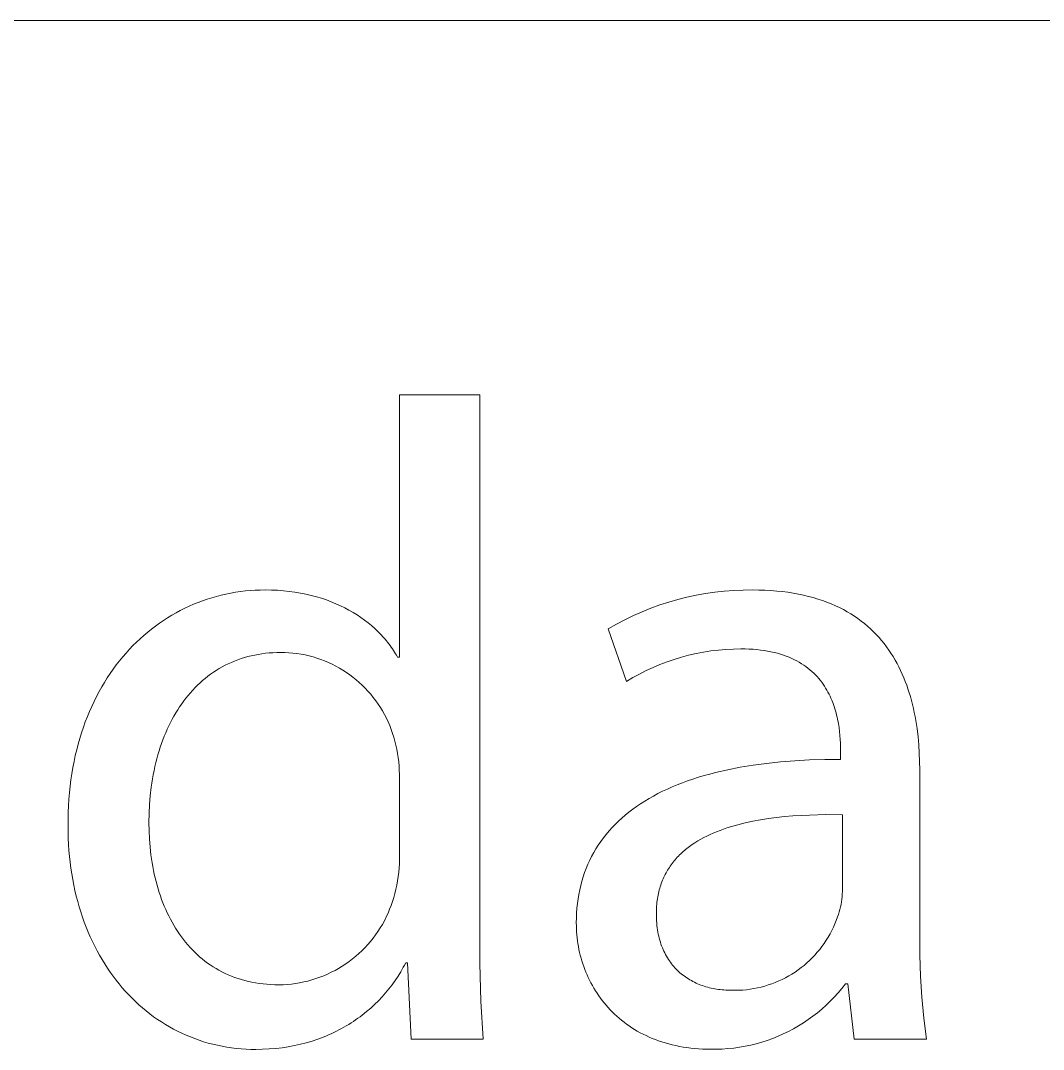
# Model space of a CAD drawing. Header units: millimetres. Extents: x -2542 to 6192, y -257 to 5845.
# Drawn here: x 5907.4 to 6005.9, y 620.7 to 719.8 of the extents above; entities that cross this region are included whole.
import ezdxf

# ---------------------------------------------------------------- set-up
doc = ezdxf.new("R2010")
doc.units = ezdxf.units.MM
doc.header["$MEASUREMENT"] = 0
doc.layers.add('Domyślny', color=7, linetype='Continuous', true_color=0x000000)

msp = doc.modelspace()

# ---------------------------------------------------------------- linework, layer by layer
at = {"layer": 'Domyślny', "color": 18, "lineweight": 15, "true_color": 0x000000}
for p, q in [((6183.903, 719.77), (2891.583, 719.77)), ((5943.879, 658.5), (5943.879, 683.745)), ((5943.879, 683.745), (5951.616, 683.745)), ((5951.616, 683.745), (5951.616, 632.645)), ((5927.182, 664.558), (5927.644, 664.651)), ((5927.644, 664.651), (5928.11, 664.731)), ((5928.11, 664.731), (5928.579, 664.8)), ((5928.579, 664.8), (5929.051, 664.856)), ((5929.051, 664.856), (5929.525, 664.9)), ((5929.525, 664.9), (5930.003, 664.931)), ((5930.003, 664.931), (5930.483, 664.95)), ((5930.483, 664.95), (5930.966, 664.957)), ((5930.966, 664.957), (5931.563, 664.948)), ((5931.563, 664.948), (5932.147, 664.922)), ((5932.147, 664.922), (5932.72, 664.879)), ((5932.72, 664.879), (5933.28, 664.82)), ((5933.28, 664.82), (5933.828, 664.745)), ((5933.828, 664.745), (5934.364, 664.655)), ((5934.364, 664.655), (5934.887, 664.55)), ((5973.361, 664.618), (5974.264, 664.748)), ((5974.264, 664.748), (5975.17, 664.846)), ((5975.17, 664.846), (5976.079, 664.912)), ((5976.079, 664.912), (5976.99, 664.947)), ((5976.99, 664.947), (5977.901, 664.951)), ((5977.901, 664.951), (5978.499, 664.944)), ((5978.499, 664.944), (5979.084, 664.925)), ((5979.084, 664.925), (5979.654, 664.894)), ((5979.654, 664.894), (5980.21, 664.85)), ((5980.21, 664.85), (5980.753, 664.794)), ((5980.753, 664.794), (5981.282, 664.726)), ((5981.282, 664.726), (5981.797, 664.646)), ((5981.797, 664.646), (5982.3, 664.556)), ((5924.059, 663.574), (5924.492, 663.75)), ((5924.492, 663.75), (5924.93, 663.914)), ((5924.93, 663.914), (5925.372, 664.067)), ((5925.372, 664.067), (5925.819, 664.207)), ((5925.819, 664.207), (5926.269, 664.336)), ((5926.269, 664.336), (5926.724, 664.453)), ((5926.724, 664.453), (5927.182, 664.558)), ((5934.887, 664.55), (5935.398, 664.43)), ((5935.398, 664.43), (5935.897, 664.297)), ((5935.897, 664.297), (5936.382, 664.15)), ((5936.382, 664.15), (5936.855, 663.991)), ((5936.855, 663.991), (5937.315, 663.819)), ((5937.315, 663.819), (5937.762, 663.634)), ((5968.946, 663.509), (5969.813, 663.792)), ((5969.813, 663.792), (5970.689, 664.044)), ((5970.689, 664.044), (5971.573, 664.266)), ((5971.573, 664.266), (5972.464, 664.458)), ((5972.464, 664.458), (5973.361, 664.618)), ((5982.3, 664.556), (5982.789, 664.453)), ((5982.789, 664.453), (5983.266, 664.34)), ((5983.266, 664.34), (5983.73, 664.216)), ((5983.73, 664.216), (5984.181, 664.082)), ((5984.181, 664.082), (5984.619, 663.937)), ((5984.619, 663.937), (5985.046, 663.781)), ((5985.046, 663.781), (5985.46, 663.616)), ((5921.969, 662.524), (5922.376, 662.756)), ((5922.376, 662.756), (5922.789, 662.978)), ((5922.789, 662.978), (5923.207, 663.188)), ((5923.207, 663.188), (5923.631, 663.387)), ((5923.631, 663.387), (5924.059, 663.574)), ((5937.762, 663.634), (5938.197, 663.439)), ((5938.197, 663.439), (5938.618, 663.232)), ((5938.618, 663.232), (5939.026, 663.015)), ((5939.026, 663.015), (5939.421, 662.788)), ((5939.421, 662.788), (5939.802, 662.551)), ((5966.413, 662.482), (5967.245, 662.854)), ((5967.245, 662.854), (5968.09, 663.196)), ((5968.09, 663.196), (5968.946, 663.509)), ((5985.46, 663.616), (5985.862, 663.441)), ((5985.862, 663.441), (5986.252, 663.257)), ((5986.252, 663.257), (5986.631, 663.063)), ((5986.631, 663.063), (5986.998, 662.86)), ((5986.998, 662.86), (5987.354, 662.648)), ((5987.354, 662.648), (5987.698, 662.427)), ((5920.397, 661.481), (5920.781, 661.758)), ((5920.781, 661.758), (5921.171, 662.024)), ((5921.171, 662.024), (5921.567, 662.28)), ((5921.567, 662.28), (5921.969, 662.524)), ((5939.802, 662.551), (5940.171, 662.306)), ((5940.171, 662.306), (5940.525, 662.051)), ((5940.525, 662.051), (5940.867, 661.788)), ((5940.867, 661.788), (5941.194, 661.518)), ((5963.999, 661.199), (5964.789, 661.655)), ((5964.789, 661.655), (5965.594, 662.083)), ((5965.594, 662.083), (5966.413, 662.482)), ((5987.698, 662.427), (5988.031, 662.198)), ((5988.031, 662.198), (5988.353, 661.96)), ((5988.353, 661.96), (5988.665, 661.715)), ((5988.665, 661.715), (5988.966, 661.461)), ((5919.284, 660.585), (5919.648, 660.894)), ((5919.648, 660.894), (5920.019, 661.193)), ((5920.019, 661.193), (5920.397, 661.481)), ((5941.194, 661.518), (5941.508, 661.241)), ((5941.508, 661.241), (5941.808, 660.957)), ((5941.808, 660.957), (5942.095, 660.666)), ((5942.095, 660.666), (5942.367, 660.37)), ((5965.744, 656.138), (5963.999, 661.199)), ((5988.966, 661.461), (5989.256, 661.2)), ((5989.256, 661.2), (5989.536, 660.931)), ((5989.536, 660.931), (5989.806, 660.655)), ((5918.231, 659.592), (5918.575, 659.934)), ((5918.575, 659.934), (5918.926, 660.264)), ((5918.926, 660.264), (5919.284, 660.585)), ((5942.367, 660.37), (5942.498, 660.22)), ((5942.498, 660.22), (5942.626, 660.069)), ((5942.626, 660.069), (5942.75, 659.916)), ((5942.75, 659.916), (5942.87, 659.763)), ((5942.87, 659.763), (5942.987, 659.608)), ((5989.806, 660.655), (5990.065, 660.372)), ((5990.065, 660.372), (5990.315, 660.082)), ((5990.315, 660.082), (5990.555, 659.786)), ((5990.555, 659.786), (5990.785, 659.483)), ((5917.245, 658.506), (5917.566, 658.878)), ((5917.566, 658.878), (5917.895, 659.24)), ((5917.895, 659.24), (5918.231, 659.592)), ((5929.953, 658.692), (5929.617, 658.618)), ((5930.295, 658.756), (5929.953, 658.692)), ((5930.642, 658.811), (5930.295, 658.756)), ((5930.994, 658.856), (5930.642, 658.811)), ((5931.35, 658.891), (5930.994, 658.856)), ((5931.712, 658.916), (5931.35, 658.891)), ((5932.078, 658.931), (5931.712, 658.916)), ((5932.449, 658.936), (5932.078, 658.931)), ((5932.844, 658.93), (5932.449, 658.936)), ((5933.238, 658.91), (5932.844, 658.93)), ((5933.631, 658.876), (5933.238, 658.91)), ((5934.023, 658.829), (5933.631, 658.876)), ((5934.413, 658.768), (5934.023, 658.829)), ((5934.8, 658.693), (5934.413, 658.768)), ((5935.185, 658.605), (5934.8, 658.693)), ((5942.987, 659.608), (5943.1, 659.452)), ((5943.1, 659.452), (5943.21, 659.296)), ((5943.21, 659.296), (5943.316, 659.138)), ((5943.316, 659.138), (5943.419, 658.98)), ((5943.419, 658.98), (5943.518, 658.82)), ((5943.518, 658.82), (5943.613, 658.661)), ((5972.444, 658.832), (5971.736, 658.67)), ((5973.156, 658.969), (5972.444, 658.832)), ((5973.873, 659.082), (5973.156, 658.969)), ((5974.594, 659.169), (5973.873, 659.082)), ((5975.317, 659.231), (5974.594, 659.169)), ((5976.041, 659.268), (5975.317, 659.231)), ((5976.767, 659.279), (5976.041, 659.268)), ((5977.166, 659.275), (5976.767, 659.279)), ((5977.555, 659.261), (5977.166, 659.275)), ((5977.932, 659.239), (5977.555, 659.261)), ((5978.298, 659.208), (5977.932, 659.239)), ((5978.654, 659.169), (5978.298, 659.208)), ((5979, 659.121), (5978.654, 659.169)), ((5979.335, 659.066), (5979, 659.121)), ((5979.659, 659.003), (5979.335, 659.066)), ((5979.974, 658.932), (5979.659, 659.003)), ((5980.279, 658.854), (5979.974, 658.932)), ((5980.575, 658.769), (5980.279, 658.854)), ((5980.86, 658.677), (5980.575, 658.769)), ((5990.785, 659.483), (5991.006, 659.174)), ((5991.006, 659.174), (5991.218, 658.859)), ((5991.218, 658.859), (5991.42, 658.538)), ((5916.328, 657.327), (5916.626, 657.73)), ((5916.626, 657.73), (5916.931, 658.123)), ((5916.931, 658.123), (5917.245, 658.506)), ((5927.106, 657.699), (5926.816, 657.544)), ((5927.402, 657.845), (5927.106, 657.699)), ((5927.703, 657.982), (5927.402, 657.845)), ((5928.009, 658.111), (5927.703, 657.982)), ((5928.32, 658.23), (5928.009, 658.111)), ((5928.637, 658.341), (5928.32, 658.23)), ((5928.958, 658.442), (5928.637, 658.341)), ((5929.285, 658.535), (5928.958, 658.442)), ((5929.617, 658.618), (5929.285, 658.535)), ((5935.566, 658.504), (5935.185, 658.605)), ((5935.944, 658.389), (5935.566, 658.504)), ((5936.317, 658.262), (5935.944, 658.389)), ((5936.686, 658.121), (5936.317, 658.262)), ((5937.049, 657.968), (5936.686, 658.121)), ((5937.407, 657.802), (5937.049, 657.968)), ((5937.759, 657.623), (5937.407, 657.802)), ((5943.613, 658.661), (5943.705, 658.5)), ((5943.705, 658.5), (5943.879, 658.5)), ((5968.976, 657.778), (5968.308, 657.496)), ((5969.654, 658.037), (5968.976, 657.778)), ((5970.341, 658.272), (5969.654, 658.037)), ((5971.035, 658.483), (5970.341, 658.272)), ((5971.736, 658.67), (5971.035, 658.483)), ((5981.137, 658.578), (5980.86, 658.677)), ((5981.404, 658.473), (5981.137, 658.578)), ((5981.662, 658.361), (5981.404, 658.473)), ((5981.911, 658.243), (5981.662, 658.361)), ((5982.151, 658.12), (5981.911, 658.243)), ((5982.383, 657.991), (5982.151, 658.12)), ((5982.606, 657.856), (5982.383, 657.991)), ((5982.821, 657.716), (5982.606, 657.856)), ((5983.027, 657.571), (5982.821, 657.716)), ((5991.42, 658.538), (5991.614, 658.211)), ((5991.614, 658.211), (5991.798, 657.879)), ((5991.798, 657.879), (5991.974, 657.542)), ((5915.758, 656.491), (5916.039, 656.914)), ((5916.039, 656.914), (5916.328, 657.327)), ((5925.709, 656.843), (5925.445, 656.647)), ((5925.977, 657.031), (5925.709, 656.843)), ((5926.251, 657.21), (5925.977, 657.031)), ((5926.531, 657.381), (5926.251, 657.21)), ((5926.816, 657.544), (5926.531, 657.381)), ((5938.105, 657.433), (5937.759, 657.623)), ((5938.443, 657.23), (5938.105, 657.433)), ((5938.775, 657.016), (5938.443, 657.23)), ((5939.098, 656.791), (5938.775, 657.016)), ((5939.414, 656.554), (5939.098, 656.791)), ((5967.002, 656.862), (5966.367, 656.511)), ((5967.65, 657.19), (5967.002, 656.862)), ((5968.308, 657.496), (5967.65, 657.19)), ((5983.226, 657.421), (5983.027, 657.571)), ((5983.417, 657.267), (5983.226, 657.421)), ((5983.6, 657.108), (5983.417, 657.267)), ((5983.775, 656.945), (5983.6, 657.108)), ((5983.943, 656.777), (5983.775, 656.945)), ((5984.104, 656.607), (5983.943, 656.777)), ((5991.974, 657.542), (5992.142, 657.2)), ((5992.142, 657.2), (5992.301, 656.853)), ((5992.301, 656.853), (5992.451, 656.502)), ((5915.223, 655.615), (5915.486, 656.058)), ((5915.486, 656.058), (5915.758, 656.491)), ((5924.448, 655.786), (5924.212, 655.552)), ((5924.689, 656.013), (5924.448, 655.786)), ((5924.935, 656.232), (5924.689, 656.013)), ((5925.188, 656.444), (5924.935, 656.232)), ((5925.445, 656.647), (5925.188, 656.444)), ((5939.721, 656.306), (5939.414, 656.554)), ((5940.02, 656.048), (5939.721, 656.306)), ((5940.309, 655.78), (5940.02, 656.048)), ((5940.589, 655.502), (5940.309, 655.78)), ((5966.367, 656.511), (5965.744, 656.138)), ((5984.258, 656.432), (5984.104, 656.607)), ((5984.405, 656.254), (5984.258, 656.432)), ((5984.545, 656.073), (5984.405, 656.254)), ((5984.678, 655.889), (5984.545, 656.073)), ((5984.805, 655.702), (5984.678, 655.889)), ((5992.451, 656.502), (5992.594, 656.146)), ((5992.594, 656.146), (5992.728, 655.786)), ((5992.728, 655.786), (5992.855, 655.423)), ((5914.724, 654.701), (5914.969, 655.163)), ((5914.969, 655.163), (5915.223, 655.615)), ((5923.54, 654.805), (5923.328, 654.542)), ((5923.758, 655.062), (5923.54, 654.805)), ((5923.982, 655.311), (5923.758, 655.062)), ((5924.212, 655.552), (5923.982, 655.311)), ((5940.859, 655.214), (5940.589, 655.502)), ((5941.118, 654.917), (5940.859, 655.214)), ((5941.367, 654.611), (5941.118, 654.917)), ((5984.926, 655.513), (5984.805, 655.702)), ((5985.04, 655.321), (5984.926, 655.513)), ((5985.148, 655.127), (5985.04, 655.321)), ((5985.251, 654.931), (5985.148, 655.127)), ((5985.348, 654.734), (5985.251, 654.931)), ((5985.439, 654.535), (5985.348, 654.734)), ((5992.855, 655.423), (5992.974, 655.055)), ((5992.974, 655.055), (5993.086, 654.684)), ((5914.044, 653.257), (5914.261, 653.748)), ((5914.261, 653.748), (5914.488, 654.229)), ((5914.488, 654.229), (5914.724, 654.701)), ((5922.92, 653.995), (5922.725, 653.711)), ((5923.121, 654.272), (5922.92, 653.995)), ((5923.328, 654.542), (5923.121, 654.272)), ((5941.606, 654.296), (5941.367, 654.611)), ((5941.833, 653.974), (5941.606, 654.296)), ((5942.049, 653.643), (5941.833, 653.974)), ((5985.525, 654.334), (5985.439, 654.535)), ((5985.605, 654.133), (5985.525, 654.334)), ((5985.681, 653.931), (5985.605, 654.133)), ((5985.752, 653.728), (5985.681, 653.931)), ((5993.086, 654.684), (5993.19, 654.31)), ((5993.19, 654.31), (5993.287, 653.933)), ((5993.287, 653.933), (5993.377, 653.552)), ((5913.64, 652.248), (5913.837, 652.758)), ((5913.837, 652.758), (5914.044, 653.257)), ((5922.176, 652.82), (5922.004, 652.51)), ((5922.353, 653.123), (5922.176, 652.82)), ((5922.536, 653.42), (5922.353, 653.123)), ((5922.725, 653.711), (5922.536, 653.42)), ((5942.253, 653.306), (5942.049, 653.643)), ((5942.445, 652.961), (5942.253, 653.306)), ((5942.625, 652.61), (5942.445, 652.961)), ((5985.817, 653.524), (5985.752, 653.728)), ((5985.878, 653.32), (5985.817, 653.524)), ((5985.935, 653.116), (5985.878, 653.32)), ((5985.987, 652.913), (5985.935, 653.116)), ((5986.036, 652.709), (5985.987, 652.913)), ((5993.377, 653.552), (5993.461, 653.17)), ((5993.461, 653.17), (5993.537, 652.784)), ((5993.537, 652.784), (5993.607, 652.397)), ((5913.453, 651.73), (5913.64, 652.248)), ((5921.68, 651.871), (5921.527, 651.543)), ((5921.839, 652.194), (5921.68, 651.871)), ((5922.004, 652.51), (5921.839, 652.194)), ((5942.793, 652.253), (5942.625, 652.61)), ((5942.948, 651.89), (5942.793, 652.253)), ((5943.091, 651.522), (5942.948, 651.89)), ((5986.08, 652.507), (5986.036, 652.709)), ((5986.157, 652.104), (5986.08, 652.507)), ((5986.219, 651.705), (5986.157, 652.104)), ((5993.607, 652.397), (5993.727, 651.615)), ((5913.11, 650.666), (5913.277, 651.202)), ((5913.277, 651.202), (5913.453, 651.73)), ((5921.239, 650.868), (5921.105, 650.523)), ((5921.38, 651.209), (5921.239, 650.868)), ((5921.527, 651.543), (5921.38, 651.209)), ((5943.22, 651.15), (5943.091, 651.522)), ((5943.337, 650.773), (5943.22, 651.15)), ((5943.44, 650.392), (5943.337, 650.773)), ((5986.269, 651.313), (5986.219, 651.705)), ((5986.307, 650.929), (5986.269, 651.313)), ((5986.334, 650.555), (5986.307, 650.929)), ((5993.727, 651.615), (5993.823, 650.828)), ((5993.823, 650.828), (5993.896, 650.035)), ((5912.81, 649.566), (5912.955, 650.12)), ((5912.955, 650.12), (5913.11, 650.666)), ((5920.855, 649.814), (5920.739, 649.452)), ((5920.977, 650.171), (5920.855, 649.814)), ((5921.105, 650.523), (5920.977, 650.171)), ((5943.53, 650.008), (5943.44, 650.392)), ((5943.621, 649.611), (5943.53, 650.008)), ((5986.352, 650.192), (5986.334, 650.555)), ((5986.362, 649.842), (5986.352, 650.192)), ((5986.365, 649.507), (5986.362, 649.842)), ((5993.896, 650.035), (5993.946, 649.24)), ((5912.554, 648.43), (5912.676, 649.002)), ((5912.676, 649.002), (5912.81, 649.566)), ((5920.63, 649.084), (5920.527, 648.711)), ((5920.739, 649.452), (5920.63, 649.084)), ((5943.698, 649.211), (5943.621, 649.611)), ((5943.762, 648.809), (5943.698, 649.211)), ((5943.813, 648.405), (5943.762, 648.809)), ((5986.365, 648.635), (5986.365, 649.507)), ((5993.946, 649.24), (5993.975, 648.443)), ((5912.342, 647.26), (5912.442, 647.849)), ((5912.442, 647.849), (5912.554, 648.43)), ((5920.34, 647.95), (5920.256, 647.562)), ((5920.43, 648.333), (5920.34, 647.95)), ((5920.527, 648.711), (5920.43, 648.333)), ((5943.85, 648), (5943.813, 648.405)), ((5943.873, 647.593), (5943.85, 648)), ((5975.493, 647.649), (5976.697, 647.885)), ((5976.697, 647.885), (5977.947, 648.09)), ((5977.947, 648.09), (5979.24, 648.262)), ((5979.24, 648.262), (5980.578, 648.403)), ((5980.578, 648.403), (5981.96, 648.51)), ((5981.96, 648.51), (5983.385, 648.585)), ((5983.385, 648.585), (5984.854, 648.626)), ((5984.854, 648.626), (5986.365, 648.635)), ((5993.975, 648.443), (5993.985, 647.646)), ((5912.254, 646.662), (5912.342, 647.26)), ((5920.179, 647.169), (5920.109, 646.771)), ((5920.256, 647.562), (5920.179, 647.169)), ((5943.883, 647.186), (5943.873, 647.593)), ((5943.879, 646.779), (5943.883, 647.186)), ((5972.152, 646.749), (5972.68, 646.919)), ((5972.68, 646.919), (5973.22, 647.08)), ((5973.22, 647.08), (5973.771, 647.234)), ((5973.771, 647.234), (5974.333, 647.38)), ((5974.333, 647.38), (5975.493, 647.649)), ((5993.985, 647.646), (5993.985, 631.825)), ((5912.113, 645.44), (5912.177, 646.055)), ((5912.177, 646.055), (5912.254, 646.662)), ((5919.987, 645.963), (5919.892, 645.137)), ((5920.045, 646.369), (5919.987, 645.963)), ((5920.109, 646.771), (5920.045, 646.369)), ((5943.879, 639.45), (5943.879, 646.779)), ((5969.684, 645.785), (5970.155, 645.993)), ((5970.155, 645.993), (5970.636, 646.194)), ((5970.636, 646.194), (5971.13, 646.386)), ((5971.13, 646.386), (5971.635, 646.572)), ((5971.635, 646.572), (5972.152, 646.749)), ((5912.02, 644.186), (5912.06, 644.817)), ((5912.06, 644.817), (5912.113, 645.44)), ((5919.892, 645.137), (5919.824, 644.294)), ((5967.511, 644.629), (5967.922, 644.875)), ((5967.922, 644.875), (5968.345, 645.114)), ((5968.345, 645.114), (5968.78, 645.345)), ((5968.78, 645.345), (5969.226, 645.569)), ((5969.226, 645.569), (5969.684, 645.785)), ((5911.992, 643.546), (5912.02, 644.186)), ((5919.824, 644.294), (5919.783, 643.436)), ((5965.988, 643.568), (5966.351, 643.844)), ((5966.351, 643.844), (5966.725, 644.113)), ((5966.725, 644.113), (5967.112, 644.375)), ((5967.112, 644.375), (5967.511, 644.629)), ((5911.975, 642.242), (5911.977, 642.898)), ((5911.977, 642.898), (5911.992, 643.546)), ((5919.783, 643.436), (5919.769, 642.562)), ((5964.973, 642.694), (5965.299, 642.993)), ((5965.299, 642.993), (5965.637, 643.284)), ((5965.637, 643.284), (5965.988, 643.568)), ((5979.421, 642.948), (5978.659, 642.829)), ((5980.194, 643.049), (5979.421, 642.948)), ((5980.976, 643.133), (5980.194, 643.049)), ((5981.765, 643.2), (5980.976, 643.133)), ((5982.559, 643.252), (5981.765, 643.2)), ((5983.356, 643.289), (5982.559, 643.252)), ((5984.953, 643.324), (5983.356, 643.289)), ((5986.539, 643.313), (5984.953, 643.324)), ((5986.539, 635.925), (5986.539, 643.313)), ((5911.98, 641.643), (5911.975, 642.242)), ((5919.769, 642.562), (5919.781, 641.768)), ((5964.068, 641.754), (5964.357, 642.075)), ((5964.357, 642.075), (5964.659, 642.388)), ((5964.659, 642.388), (5964.973, 642.694)), ((5975.084, 641.931), (5974.754, 641.81)), ((5975.42, 642.045), (5975.084, 641.931)), ((5975.762, 642.154), (5975.42, 642.045)), ((5976.108, 642.257), (5975.762, 642.154)), ((5976.46, 642.355), (5976.108, 642.257)), ((5977.177, 642.533), (5976.46, 642.355)), ((5977.911, 642.691), (5977.177, 642.533)), ((5978.659, 642.829), (5977.911, 642.691)), ((5911.998, 641.05), (5911.98, 641.643)), ((5912.026, 640.463), (5911.998, 641.05)), ((5919.781, 641.768), (5919.818, 640.983)), ((5919.818, 640.983), (5919.879, 640.208)), ((5963.275, 640.749), (5963.527, 641.091)), ((5963.527, 641.091), (5963.791, 641.426)), ((5963.791, 641.426), (5964.068, 641.754)), ((5972.904, 640.957), (5972.621, 640.792)), ((5973.196, 641.116), (5972.904, 640.957)), ((5973.494, 641.267), (5973.196, 641.116)), ((5973.799, 641.412), (5973.494, 641.267)), ((5974.111, 641.551), (5973.799, 641.412)), ((5974.429, 641.684), (5974.111, 641.551)), ((5974.754, 641.81), (5974.429, 641.684)), ((5912.066, 639.882), (5912.026, 640.463)), ((5912.116, 639.308), (5912.066, 639.882)), ((5919.879, 640.208), (5919.964, 639.445)), ((5962.594, 639.678), (5962.808, 640.042)), ((5962.808, 640.042), (5963.035, 640.399)), ((5963.035, 640.399), (5963.275, 640.749)), ((5971.441, 639.964), (5971.32, 639.863)), ((5971.564, 640.063), (5971.441, 639.964)), ((5971.816, 640.256), (5971.564, 640.063)), ((5972.076, 640.442), (5971.816, 640.256)), ((5972.344, 640.62), (5972.076, 640.442)), ((5972.621, 640.792), (5972.344, 640.62)), ((5912.178, 638.741), (5912.116, 639.308)), ((5919.964, 639.445), (5920.074, 638.694)), ((5943.878, 638.614), (5943.886, 639.032)), ((5943.886, 639.032), (5943.879, 639.45)), ((5962.028, 638.543), (5962.204, 638.929)), ((5962.204, 638.929), (5962.393, 639.307)), ((5962.393, 639.307), (5962.594, 639.678)), ((5970.438, 638.987), (5970.338, 638.868)), ((5970.54, 639.103), (5970.438, 638.987)), ((5970.644, 639.217), (5970.54, 639.103)), ((5970.751, 639.329), (5970.644, 639.217)), ((5970.86, 639.44), (5970.751, 639.329)), ((5970.972, 639.548), (5970.86, 639.44)), ((5971.086, 639.655), (5970.972, 639.548)), ((5971.202, 639.76), (5971.086, 639.655)), ((5971.32, 639.863), (5971.202, 639.76)), ((5912.25, 638.18), (5912.178, 638.741)), ((5912.333, 637.627), (5912.25, 638.18)), ((5920.074, 638.694), (5920.138, 638.323)), ((5920.138, 638.323), (5920.208, 637.957)), ((5920.208, 637.957), (5920.284, 637.593)), ((5943.82, 637.78), (5943.856, 638.197)), ((5943.856, 638.197), (5943.878, 638.614)), ((5961.714, 637.751), (5961.864, 638.151)), ((5961.864, 638.151), (5962.028, 638.543)), ((5969.712, 637.985), (5969.633, 637.851)), ((5969.793, 638.117), (5969.712, 637.985)), ((5969.878, 638.248), (5969.793, 638.117)), ((5969.965, 638.376), (5969.878, 638.248)), ((5970.054, 638.502), (5969.965, 638.376)), ((5970.146, 638.626), (5970.054, 638.502)), ((5970.241, 638.748), (5970.146, 638.626)), ((5970.338, 638.868), (5970.241, 638.748)), ((5912.427, 637.08), (5912.333, 637.627)), ((5912.531, 636.54), (5912.427, 637.08)), ((5920.284, 637.593), (5920.366, 637.234)), ((5920.366, 637.234), (5920.455, 636.878)), ((5943.624, 636.542), (5943.703, 636.953)), ((5943.703, 636.953), (5943.769, 637.365)), ((5943.769, 637.365), (5943.82, 637.78)), ((5961.34, 636.511), (5961.451, 636.932)), ((5961.451, 636.932), (5961.576, 637.345)), ((5961.576, 637.345), (5961.714, 637.751)), ((5969.218, 637), (5969.158, 636.85)), ((5969.28, 637.147), (5969.218, 637)), ((5969.345, 637.292), (5969.28, 637.147)), ((5969.413, 637.435), (5969.345, 637.292)), ((5969.483, 637.575), (5969.413, 637.435)), ((5969.557, 637.714), (5969.483, 637.575)), ((5969.633, 637.851), (5969.557, 637.714)), ((5912.645, 636.008), (5912.531, 636.54)), ((5912.769, 635.483), (5912.645, 636.008)), ((5920.455, 636.878), (5920.549, 636.527)), ((5920.549, 636.527), (5920.65, 636.18)), ((5920.65, 636.18), (5920.757, 635.837)), ((5943.44, 635.742), (5943.53, 636.135)), ((5943.53, 636.135), (5943.624, 636.542)), ((5961.155, 635.65), (5961.241, 636.084)), ((5961.241, 636.084), (5961.34, 636.511)), ((5968.866, 635.908), (5968.828, 635.743)), ((5968.907, 636.07), (5968.866, 635.908)), ((5968.951, 636.231), (5968.907, 636.07)), ((5968.998, 636.389), (5968.951, 636.231)), ((5969.049, 636.545), (5968.998, 636.389)), ((5969.102, 636.699), (5969.049, 636.545)), ((5969.158, 636.85), (5969.102, 636.699)), ((5986.53, 635.676), (5986.539, 635.925)), ((5912.904, 634.965), (5912.769, 635.483)), ((5913.048, 634.454), (5912.904, 634.965)), ((5920.757, 635.837), (5920.869, 635.498)), ((5920.869, 635.498), (5920.988, 635.164)), ((5920.988, 635.164), (5921.113, 634.835)), ((5943.088, 634.587), (5943.219, 634.968)), ((5943.219, 634.968), (5943.336, 635.353)), ((5943.336, 635.353), (5943.44, 635.742)), ((5961.023, 634.761), (5961.082, 635.209)), ((5961.082, 635.209), (5961.155, 635.65)), ((5968.707, 635.06), (5968.685, 634.883)), ((5968.732, 635.234), (5968.707, 635.06)), ((5968.761, 635.406), (5968.732, 635.234)), ((5968.793, 635.575), (5968.761, 635.406)), ((5968.828, 635.743), (5968.793, 635.575)), ((5986.41, 634.684), (5986.452, 634.93)), ((5986.452, 634.93), (5986.487, 635.178)), ((5986.487, 635.178), (5986.513, 635.426)), ((5986.513, 635.426), (5986.53, 635.676)), ((5913.202, 633.951), (5913.048, 634.454)), ((5913.366, 633.456), (5913.202, 633.951)), ((5921.113, 634.835), (5921.245, 634.51)), ((5921.245, 634.51), (5921.382, 634.19)), ((5921.382, 634.19), (5921.525, 633.876)), ((5942.788, 633.84), (5942.945, 634.211)), ((5942.945, 634.211), (5943.088, 634.587)), ((5960.943, 633.844), (5960.976, 634.306)), ((5960.976, 634.306), (5961.023, 634.761)), ((5968.625, 633.964), (5968.624, 633.773)), ((5968.631, 634.153), (5968.625, 633.964)), ((5968.639, 634.339), (5968.631, 634.153)), ((5968.651, 634.523), (5968.639, 634.339)), ((5968.667, 634.704), (5968.651, 634.523)), ((5968.685, 634.883), (5968.667, 634.704)), ((5986.157, 633.718), (5986.232, 633.956)), ((5986.232, 633.956), (5986.3, 634.197)), ((5986.3, 634.197), (5986.359, 634.44)), ((5986.359, 634.44), (5986.41, 634.684)), ((5913.539, 632.969), (5913.366, 633.456)), ((5913.721, 632.489), (5913.539, 632.969)), ((5921.525, 633.876), (5921.675, 633.566)), ((5921.675, 633.566), (5921.83, 633.262)), ((5921.83, 633.262), (5921.992, 632.964)), ((5921.992, 632.964), (5922.16, 632.671)), ((5942.242, 632.763), (5942.436, 633.116)), ((5942.436, 633.116), (5942.618, 633.475)), ((5942.618, 633.475), (5942.788, 633.84)), ((5960.916, 632.901), (5960.923, 633.376)), ((5960.923, 633.376), (5960.943, 633.844)), ((5968.624, 633.773), (5968.626, 633.541)), ((5968.626, 633.541), (5968.633, 633.312)), ((5968.633, 633.312), (5968.645, 633.087)), ((5968.645, 633.087), (5968.662, 632.866)), ((5985.817, 632.812), (5985.951, 633.145)), ((5985.951, 633.145), (5986.074, 633.482)), ((5986.074, 633.482), (5986.157, 633.718)), ((5913.913, 632.018), (5913.721, 632.489)), ((5914.114, 631.554), (5913.913, 632.018)), ((5922.16, 632.671), (5922.334, 632.384)), ((5922.334, 632.384), (5922.514, 632.102)), ((5922.514, 632.102), (5922.7, 631.827)), ((5941.587, 631.749), (5941.817, 632.079)), ((5941.817, 632.079), (5942.035, 632.418)), ((5942.035, 632.418), (5942.242, 632.763)), ((5951.616, 632.645), (5951.626, 628.997)), ((5960.92, 632.614), (5960.916, 632.901)), ((5960.929, 632.328), (5960.92, 632.614)), ((5960.945, 632.043), (5960.929, 632.328)), ((5960.968, 631.758), (5960.945, 632.043)), ((5968.662, 632.866), (5968.683, 632.649)), ((5968.683, 632.649), (5968.709, 632.436)), ((5968.709, 632.436), (5968.739, 632.226)), ((5968.739, 632.226), (5968.774, 632.021)), ((5968.774, 632.021), (5968.813, 631.819)), ((5985.348, 631.842), (5985.515, 632.16)), ((5985.515, 632.16), (5985.672, 632.483)), ((5985.672, 632.483), (5985.817, 632.812)), ((5914.324, 631.099), (5914.114, 631.554)), ((5914.543, 630.652), (5914.324, 631.099)), ((5922.7, 631.827), (5922.892, 631.558)), ((5922.892, 631.558), (5923.09, 631.295)), ((5923.09, 631.295), (5923.295, 631.038)), ((5923.295, 631.038), (5923.505, 630.788)), ((5940.83, 630.808), (5941.093, 631.113)), ((5941.093, 631.113), (5941.345, 631.427)), ((5941.345, 631.427), (5941.587, 631.749)), ((5960.997, 631.473), (5960.968, 631.758)), ((5961.032, 631.189), (5960.997, 631.473)), ((5961.074, 630.907), (5961.032, 631.189)), ((5968.813, 631.819), (5968.856, 631.621)), ((5968.856, 631.621), (5968.904, 631.427)), ((5968.904, 631.427), (5968.955, 631.237)), ((5968.955, 631.237), (5969.011, 631.05)), ((5969.011, 631.05), (5969.071, 630.867)), ((5984.781, 630.926), (5984.98, 631.225)), ((5984.98, 631.225), (5985.169, 631.531)), ((5985.169, 631.531), (5985.348, 631.842)), ((5993.985, 631.825), (5993.987, 629.794)), ((5914.771, 630.214), (5914.543, 630.652)), ((5915.007, 629.784), (5914.771, 630.214)), ((5923.505, 630.788), (5923.722, 630.544)), ((5923.722, 630.544), (5923.945, 630.308)), ((5923.945, 630.308), (5924.174, 630.078)), ((5924.174, 630.078), (5924.409, 629.855)), ((5939.979, 629.951), (5940.272, 630.227)), ((5940.272, 630.227), (5940.556, 630.513)), ((5940.556, 630.513), (5940.83, 630.808)), ((5961.122, 630.625), (5961.074, 630.907)), ((5961.176, 630.344), (5961.122, 630.625)), ((5961.237, 630.065), (5961.176, 630.344)), ((5961.305, 629.787), (5961.237, 630.065)), ((5969.071, 630.867), (5969.135, 630.688)), ((5969.135, 630.688), (5969.203, 630.513)), ((5969.203, 630.513), (5969.275, 630.342)), ((5969.275, 630.342), (5969.35, 630.174)), ((5969.35, 630.174), (5969.43, 630.01)), ((5969.43, 630.01), (5969.512, 629.85)), ((5983.885, 629.805), (5984.123, 630.073)), ((5984.123, 630.073), (5984.352, 630.35)), ((5984.352, 630.35), (5984.572, 630.635)), ((5984.572, 630.635), (5984.781, 630.926)), ((5915.251, 629.362), (5915.007, 629.784)), ((5915.505, 628.949), (5915.251, 629.362)), ((5924.409, 629.855), (5924.65, 629.639)), ((5924.65, 629.639), (5924.897, 629.431)), ((5924.897, 629.431), (5925.151, 629.23)), ((5925.151, 629.23), (5925.41, 629.036)), ((5925.41, 629.036), (5925.676, 628.85)), ((5938.715, 628.955), (5939.044, 629.188)), ((5939.044, 629.188), (5939.364, 629.431)), ((5939.364, 629.431), (5939.676, 629.686)), ((5939.676, 629.686), (5939.979, 629.951)), ((5944.49, 629.067), (5944.378, 628.847)), ((5944.665, 629.067), (5944.49, 629.067)), ((5945.014, 621.709), (5944.665, 629.067)), ((5951.626, 628.997), (5951.733, 625.351)), ((5961.378, 629.511), (5961.305, 629.787)), ((5961.458, 629.236), (5961.378, 629.511)), ((5961.544, 628.964), (5961.458, 629.236)), ((5969.512, 629.85), (5969.599, 629.694)), ((5969.599, 629.694), (5969.689, 629.541)), ((5969.689, 629.541), (5969.783, 629.392)), ((5969.783, 629.392), (5969.88, 629.247)), ((5969.88, 629.247), (5969.98, 629.105)), ((5969.98, 629.105), (5970.084, 628.967)), ((5970.084, 628.967), (5970.191, 628.833)), ((5982.844, 628.816), (5983.117, 629.05)), ((5983.117, 629.05), (5983.382, 629.293)), ((5983.382, 629.293), (5983.638, 629.544)), ((5983.638, 629.544), (5983.885, 629.805)), ((5993.987, 629.794), (5994.055, 627.764)), ((5915.766, 628.545), (5915.505, 628.949)), ((5916.035, 628.15), (5915.766, 628.545)), ((5916.313, 627.764), (5916.035, 628.15)), ((5925.676, 628.85), (5925.948, 628.672)), ((5925.948, 628.672), (5926.225, 628.502)), ((5926.225, 628.502), (5926.509, 628.34)), ((5926.509, 628.34), (5926.8, 628.186)), ((5926.8, 628.186), (5927.096, 628.041)), ((5927.096, 628.041), (5927.398, 627.904)), ((5936.961, 627.972), (5937.325, 628.144)), ((5937.325, 628.144), (5937.683, 628.328)), ((5937.683, 628.328), (5938.034, 628.525)), ((5938.034, 628.525), (5938.378, 628.734)), ((5938.378, 628.734), (5938.715, 628.955)), ((5944.016, 628.197), (5943.755, 627.773)), ((5944.261, 628.629), (5944.016, 628.197)), ((5944.378, 628.847), (5944.261, 628.629)), ((5961.637, 628.693), (5961.544, 628.964)), ((5961.736, 628.425), (5961.637, 628.693)), ((5961.842, 628.158), (5961.736, 628.425)), ((5961.953, 627.894), (5961.842, 628.158)), ((5970.191, 628.833), (5970.301, 628.703)), ((5970.301, 628.703), (5970.414, 628.576)), ((5970.414, 628.576), (5970.531, 628.453)), ((5970.531, 628.453), (5970.65, 628.334)), ((5970.65, 628.334), (5970.772, 628.218)), ((5970.772, 628.218), (5970.897, 628.106)), ((5970.897, 628.106), (5971.025, 627.998)), ((5971.025, 627.998), (5971.156, 627.893)), ((5981.37, 627.795), (5981.678, 627.979)), ((5981.678, 627.979), (5981.981, 628.173)), ((5981.981, 628.173), (5982.276, 628.377)), ((5982.276, 628.377), (5982.564, 628.592)), ((5982.564, 628.592), (5982.844, 628.816)), ((5916.598, 627.387), (5916.313, 627.764)), ((5916.891, 627.019), (5916.598, 627.387)), ((5917.191, 626.661), (5916.891, 627.019)), ((5927.398, 627.904), (5927.707, 627.775)), ((5927.707, 627.775), (5928.021, 627.655)), ((5928.021, 627.655), (5928.342, 627.544)), ((5928.342, 627.544), (5928.669, 627.442)), ((5928.669, 627.442), (5929.002, 627.35)), ((5929.002, 627.35), (5929.341, 627.266)), ((5929.341, 627.266), (5929.686, 627.192)), ((5929.686, 627.192), (5930.038, 627.127)), ((5930.038, 627.127), (5930.395, 627.072)), ((5930.395, 627.072), (5930.759, 627.026)), ((5930.759, 627.026), (5931.129, 626.991)), ((5931.129, 626.991), (5931.505, 626.965)), ((5933.079, 626.978), (5933.48, 627.016)), ((5933.48, 627.016), (5933.88, 627.068)), ((5933.88, 627.068), (5934.277, 627.134)), ((5934.277, 627.134), (5934.672, 627.213)), ((5934.672, 627.213), (5935.063, 627.306)), ((5935.063, 627.306), (5935.452, 627.413)), ((5935.452, 627.413), (5935.836, 627.533)), ((5935.836, 627.533), (5936.216, 627.666)), ((5936.216, 627.666), (5936.591, 627.812)), ((5936.591, 627.812), (5936.961, 627.972)), ((5943.479, 627.356), (5943.187, 626.947)), ((5943.755, 627.773), (5943.479, 627.356)), ((5962.072, 627.633), (5961.953, 627.894)), ((5962.196, 627.375), (5962.072, 627.633)), ((5962.327, 627.119), (5962.196, 627.375)), ((5962.464, 626.866), (5962.327, 627.119)), ((5971.156, 627.893), (5971.289, 627.792)), ((5971.289, 627.792), (5971.425, 627.695)), ((5971.425, 627.695), (5971.564, 627.601)), ((5971.564, 627.601), (5971.705, 627.511)), ((5971.705, 627.511), (5971.849, 627.424)), ((5971.849, 627.424), (5971.995, 627.341)), ((5971.995, 627.341), (5972.143, 627.262)), ((5972.143, 627.262), (5972.293, 627.186)), ((5972.293, 627.186), (5972.446, 627.114)), ((5972.446, 627.114), (5972.601, 627.045)), ((5972.601, 627.045), (5972.758, 626.981)), ((5979.403, 626.924), (5979.743, 627.041)), ((5979.743, 627.041), (5980.078, 627.169)), ((5980.078, 627.169), (5980.409, 627.309)), ((5980.409, 627.309), (5980.735, 627.46)), ((5980.735, 627.46), (5981.055, 627.622)), ((5981.055, 627.622), (5981.37, 627.795)), ((5986.83, 627.026), (5986.487, 626.59)), ((5987.063, 627.026), (5986.83, 627.026)), ((5987.673, 621.703), (5987.063, 627.026)), ((5994.055, 627.764), (5994.189, 625.738)), ((5917.5, 626.312), (5917.191, 626.661)), ((5917.815, 625.972), (5917.5, 626.312)), ((5931.505, 626.965), (5931.887, 626.95)), ((5931.887, 626.95), (5932.275, 626.944)), ((5932.275, 626.944), (5932.678, 626.954)), ((5932.678, 626.954), (5933.079, 626.978)), ((5942.557, 626.157), (5942.22, 625.776)), ((5942.88, 626.548), (5942.557, 626.157)), ((5943.187, 626.947), (5942.88, 626.548)), ((5962.607, 626.617), (5962.464, 626.866)), ((5962.757, 626.37), (5962.607, 626.617)), ((5962.913, 626.127), (5962.757, 626.37)), ((5963.075, 625.888), (5962.913, 626.127)), ((5972.758, 626.981), (5972.917, 626.919)), ((5972.917, 626.919), (5973.078, 626.861)), ((5973.078, 626.861), (5973.24, 626.807)), ((5973.24, 626.807), (5973.405, 626.756)), ((5973.405, 626.756), (5973.571, 626.709)), ((5973.571, 626.709), (5973.739, 626.665)), ((5973.739, 626.665), (5973.909, 626.625)), ((5973.909, 626.625), (5974.08, 626.589)), ((5974.08, 626.589), (5974.253, 626.556)), ((5974.253, 626.556), (5974.427, 626.526)), ((5974.427, 626.526), (5974.603, 626.5)), ((5974.603, 626.5), (5974.78, 626.477)), ((5974.78, 626.477), (5974.958, 626.458)), ((5974.958, 626.458), (5975.137, 626.443)), ((5975.137, 626.443), (5975.318, 626.431)), ((5975.318, 626.431), (5975.499, 626.422)), ((5975.499, 626.422), (5975.682, 626.417)), ((5975.682, 626.417), (5975.865, 626.415)), ((5975.865, 626.415), (5976.225, 626.411)), ((5976.225, 626.411), (5976.584, 626.419)), ((5976.584, 626.419), (5976.942, 626.44)), ((5976.942, 626.44), (5977.3, 626.472)), ((5977.3, 626.472), (5977.656, 626.517)), ((5977.656, 626.517), (5978.011, 626.575)), ((5978.011, 626.575), (5978.363, 626.644)), ((5978.363, 626.644), (5978.713, 626.725)), ((5978.713, 626.725), (5979.06, 626.819)), ((5979.06, 626.819), (5979.403, 626.924)), ((5986.13, 626.167), (5985.758, 625.757)), ((5986.487, 626.59), (5986.13, 626.167)), ((5918.138, 625.642), (5917.815, 625.972)), ((5918.467, 625.322), (5918.138, 625.642)), ((5918.804, 625.012), (5918.467, 625.322)), ((5919.148, 624.711), (5918.804, 625.012)), ((5941.5, 625.044), (5941.119, 624.694)), ((5941.867, 625.404), (5941.5, 625.044)), ((5942.22, 625.776), (5941.867, 625.404)), ((5951.733, 625.351), (5951.935, 621.709)), ((5963.244, 625.652), (5963.075, 625.888)), ((5963.419, 625.42), (5963.244, 625.652)), ((5963.6, 625.191), (5963.419, 625.42)), ((5963.787, 624.967), (5963.6, 625.191)), ((5985.372, 625.359), (5984.972, 624.976)), ((5985.758, 625.757), (5985.372, 625.359)), ((5994.189, 625.738), (5994.388, 623.717)), ((5919.498, 624.421), (5919.148, 624.711)), ((5919.855, 624.141), (5919.498, 624.421)), ((5920.218, 623.871), (5919.855, 624.141)), ((5940.313, 624.03), (5940.103, 623.871)), ((5940.723, 624.356), (5940.313, 624.03)), ((5941.119, 624.694), (5940.723, 624.356)), ((5963.981, 624.747), (5963.787, 624.967)), ((5964.181, 624.532), (5963.981, 624.747)), ((5964.387, 624.321), (5964.181, 624.532)), ((5964.6, 624.114), (5964.387, 624.321)), ((5964.819, 623.913), (5964.6, 624.114)), ((5984.134, 624.251), (5983.696, 623.912)), ((5984.559, 624.606), (5984.134, 624.251)), ((5984.972, 624.976), (5984.559, 624.606)), ((5920.588, 623.611), (5920.218, 623.871)), ((5920.964, 623.362), (5920.588, 623.611)), ((5921.345, 623.123), (5920.964, 623.362)), ((5921.733, 622.895), (5921.345, 623.123)), ((5939.001, 623.127), (5938.77, 622.988)), ((5939.228, 623.269), (5939.001, 623.127)), ((5939.452, 623.415), (5939.228, 623.269)), ((5939.672, 623.564), (5939.452, 623.415)), ((5939.89, 623.716), (5939.672, 623.564)), ((5940.103, 623.871), (5939.89, 623.716)), ((5965.044, 623.716), (5964.819, 623.913)), ((5965.275, 623.524), (5965.044, 623.716)), ((5965.512, 623.337), (5965.275, 623.524)), ((5965.756, 623.156), (5965.512, 623.337)), ((5966.006, 622.98), (5965.756, 623.156)), ((5982.787, 623.279), (5982.316, 622.987)), ((5983.247, 623.587), (5982.787, 623.279)), ((5983.696, 623.912), (5983.247, 623.587)), ((5994.388, 623.717), (5994.653, 621.703)), ((5922.127, 622.677), (5921.733, 622.895)), ((5922.526, 622.471), (5922.127, 622.677)), ((5922.931, 622.276), (5922.526, 622.471)), ((5923.342, 622.091), (5922.931, 622.276)), ((5923.758, 621.918), (5923.342, 622.091)), ((5937.062, 622.119), (5936.806, 622.01)), ((5937.316, 622.232), (5937.062, 622.119)), ((5937.567, 622.349), (5937.316, 622.232)), ((5937.814, 622.469), (5937.567, 622.349)), ((5938.058, 622.594), (5937.814, 622.469)), ((5938.298, 622.722), (5938.058, 622.594)), ((5938.536, 622.853), (5938.298, 622.722)), ((5938.77, 622.988), (5938.536, 622.853)), ((5966.262, 622.809), (5966.006, 622.98)), ((5966.525, 622.645), (5966.262, 622.809)), ((5966.793, 622.486), (5966.525, 622.645)), ((5967.068, 622.333), (5966.793, 622.486)), ((5967.349, 622.186), (5967.068, 622.333)), ((5967.636, 622.046), (5967.349, 622.186)), ((5967.93, 621.912), (5967.636, 622.046)), ((5980.847, 622.211), (5980.34, 621.987)), ((5981.346, 622.452), (5980.847, 622.211)), ((5981.836, 622.711), (5981.346, 622.452)), ((5982.316, 622.987), (5981.836, 622.711)), ((5924.178, 621.756), (5923.758, 621.918)), ((5924.604, 621.605), (5924.178, 621.756)), ((5925.035, 621.466), (5924.604, 621.605)), ((5925.471, 621.338), (5925.035, 621.466)), ((5925.911, 621.222), (5925.471, 621.338)), ((5926.356, 621.118), (5925.911, 621.222)), ((5926.806, 621.026), (5926.356, 621.118)), ((5933.775, 621.087), (5933.185, 620.977)), ((5934.353, 621.216), (5933.775, 621.087)), ((5934.92, 621.362), (5934.353, 621.216)), ((5935.474, 621.526), (5934.92, 621.362)), ((5936.016, 621.707), (5935.474, 621.526)), ((5936.545, 621.905), (5936.016, 621.707)), ((5936.806, 622.01), (5936.545, 621.905)), ((5951.935, 621.709), (5945.014, 621.709)), ((5968.229, 621.784), (5967.93, 621.912)), ((5968.535, 621.663), (5968.229, 621.784)), ((5968.847, 621.549), (5968.535, 621.663)), ((5969.165, 621.442), (5968.847, 621.549)), ((5969.489, 621.342), (5969.165, 621.442)), ((5969.82, 621.249), (5969.489, 621.342)), ((5970.156, 621.164), (5969.82, 621.249)), ((5970.499, 621.086), (5970.156, 621.164)), ((5970.848, 621.016), (5970.499, 621.086)), ((5977.707, 621.139), (5977.165, 621.025)), ((5978.245, 621.272), (5977.707, 621.139)), ((5978.778, 621.423), (5978.245, 621.272)), ((5979.305, 621.593), (5978.778, 621.423)), ((5979.826, 621.781), (5979.305, 621.593)), ((5980.34, 621.987), (5979.826, 621.781)), ((5994.653, 621.703), (5987.673, 621.703)), ((5927.259, 620.945), (5926.806, 621.026)), ((5927.717, 620.877), (5927.259, 620.945)), ((5928.179, 620.821), (5927.717, 620.877)), ((5928.645, 620.777), (5928.179, 620.821)), ((5929.115, 620.746), (5928.645, 620.777)), ((5929.588, 620.727), (5929.115, 620.746)), ((5930.065, 620.72), (5929.588, 620.727)), ((5930.711, 620.731), (5930.065, 620.72)), ((5931.346, 620.762), (5930.711, 620.731)), ((5931.971, 620.814), (5931.346, 620.762)), ((5932.584, 620.886), (5931.971, 620.814)), ((5933.185, 620.977), (5932.584, 620.886)), ((5971.203, 620.953), (5970.848, 621.016)), ((5971.564, 620.898), (5971.203, 620.953)), ((5971.931, 620.852), (5971.564, 620.898)), ((5972.304, 620.813), (5971.931, 620.852)), ((5972.684, 620.783), (5972.304, 620.813)), ((5973.069, 620.761), (5972.684, 620.783)), ((5973.461, 620.748), (5973.069, 620.761)), ((5973.859, 620.744), (5973.461, 620.748)), ((5974.413, 620.742), (5973.859, 620.744)), ((5974.966, 620.761), (5974.413, 620.742)), ((5975.519, 620.798), (5974.966, 620.761)), ((5976.07, 620.854), (5975.519, 620.798)), ((5976.619, 620.93), (5976.07, 620.854)), ((5977.165, 621.025), (5976.619, 620.93))]:
    msp.add_line(p, q, dxfattribs=at)

doc.saveas('drawing.dxf')
